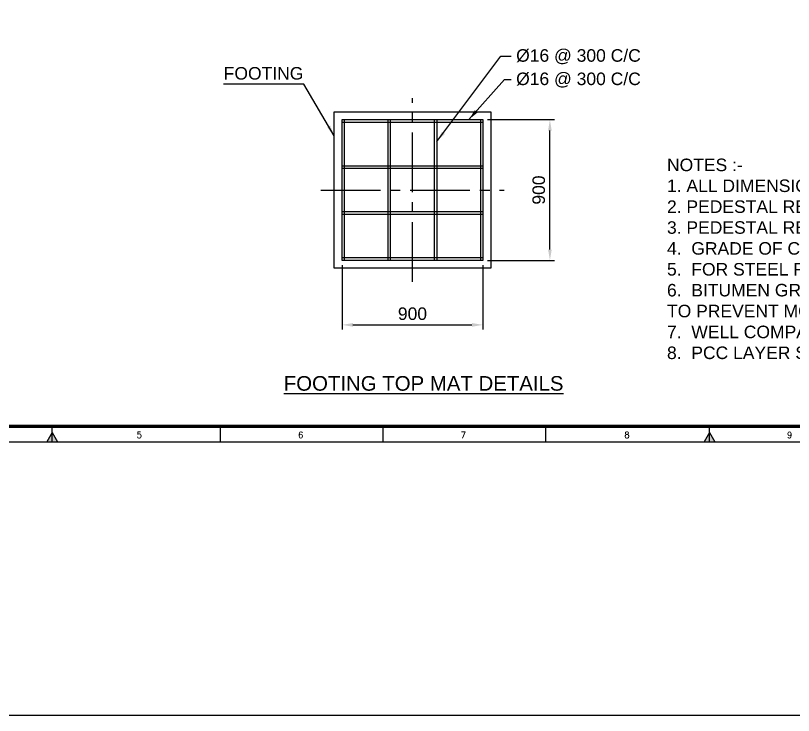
# Model space of a CAD drawing. Header units: millimetres. Extents: x -66 to 3621, y -1 to 3307.
# Drawn here: x 1223.3 to 1471.8, y 1737.4 to 1960.9 of the extents above; entities that cross this region are included whole.
import ezdxf
from ezdxf.enums import TextEntityAlignment as Align

# ---------------------------------------------------------------- set-up
doc = ezdxf.new("R2010")
doc.units = ezdxf.units.MM
doc.linetypes.add('CENTER2', pattern=[28.575, 19.05, -3.175, 3.175, -3.175])
doc.layers.add('BORDER', color=6, linetype='Continuous')
doc.styles.add('ROMANS', font='romans.shx', dxfattribs={"width": 0.8})
doc.styles.get("Standard").update_dxf_attribs({"font": 'arial.ttf'})
doc.dimstyles.new('ISO-25', dxfattribs={"dimtxt": 4, "dimasz": 3.5, "dimexe": 1.5, "dimexo": 1.5, "dimgap": 1.5, "dimtad": 1, "dimtxsty": 'Standard', "dimcen": 0, "dimadec": 0, "dimazin": 0, "dimtfac": 1, "dimtmove": 0, "dimatfit": 3, "dimfxl": 1, "dimarcsym": 0})

# ---------------------------------------------------------------- blocks, each defined once
blk = doc.blocks.new('*D5952')
at = {"color": 0, "lineweight": -2}
for p, q in [((1374.11, 1927.69), (1395.52, 1927.69)), ((1394.02, 1886.19), (1394.02, 1924.19)), ((1374.11, 1882.69), (1395.52, 1882.69))]:
    blk.add_line(p, q, dxfattribs=at)
at = {"color": 0}
for points in [[(1394.6, 1924.19), (1393.43, 1924.19), (1394.02, 1927.69)], [(1393.43, 1886.19), (1394.6, 1886.19), (1394.02, 1882.69)]]:
    blk.add_solid(points, dxfattribs=at)
at = {"layer": 'Defpoints', "color": 0}
for p in [(1372.61, 1927.69), (1394.02, 1927.69), (1372.61, 1882.69)]:
    blk.add_point(p, dxfattribs=at)
at = {"color": 0, "insert": (1390.47, 1905.19), "char_height": 4, "attachment_point": 5, "rotation": 90}
blk.add_mtext('900', dxfattribs=at)
blk = doc.blocks.new('*D5977')
at = {"color": 0, "lineweight": -2}
for p, q in [((1327.61, 1881.19), (1327.61, 1860.62)), ((1372.61, 1881.19), (1372.61, 1860.62)), ((1331.11, 1862.12), (1369.11, 1862.12))]:
    blk.add_line(p, q, dxfattribs=at)
at = {"color": 0}
for points in [[(1331.11, 1862.71), (1331.11, 1861.54), (1327.61, 1862.12)], [(1369.11, 1861.54), (1369.11, 1862.71), (1372.61, 1862.12)]]:
    blk.add_solid(points, dxfattribs=at)
at = {"layer": 'Defpoints', "color": 0}
for p in [(1327.61, 1882.69), (1372.61, 1882.69), (1372.61, 1862.12)]:
    blk.add_point(p, dxfattribs=at)
at = {"color": 0, "insert": (1350.11, 1865.67), "char_height": 4, "attachment_point": 5}
blk.add_mtext('900', dxfattribs=at)
blk = doc.blocks.new('A1B')
at = {"layer": 'BORDER'}
for p, q in [((210.5, 5), (210.5, 8)), ((210.5, 5), (210.5, 8)), ((210.5, 3), (210.5, 8)), ((420.5, 5), (420.5, 8)), ((420.5, 3), (420.5, 8)), ((210.5, 6), (208.77, 3)), ((210.5, 6), (212.23, 3)), ((420.5, 6), (418.77, 3)), ((420.5, 6), (422.23, 3))]:
    blk.add_line(p, q, dxfattribs=at)
at = {"layer": 'BORDER', "color": 1}
for p, q in [((264.19, 8), (264.19, 3)), ((316.12, 8), (316.12, 3)), ((368.06, 8), (368.06, 3))]:
    blk.add_line(p, q, dxfattribs=at)
at = {"layer": 'BORDER'}
blk.add_lwpolyline([(837, 3), (837, 590), (3, 590), (3, 3)], close=True, dxfattribs=at)
at = {"layer": 'BORDER', "const_width": 1}
blk.add_lwpolyline([(8, 8), (832, 8), (832, 585), (8, 585)], close=True, dxfattribs=at)
at = {"layer": 'BORDER'}
for points in [[(212.23, 3), (208.77, 3), (210.5, 6)], [(422.23, 3), (418.77, 3), (420.5, 6)]]:
    blk.add_solid(points, dxfattribs=at)
at = {"layer": 'BORDER', "color": 1, "style": 'ROMANS'}
for s, p in [('5', (238.32, 4.25)), ('6', (289.89, 4.25)), ('7', (341.88, 4.25)), ('8', (394.13, 4.25)), ('9', (446.1, 4.25))]:
    blk.add_text(s, height=2, dxfattribs=at).set_placement(p, align=Align.CENTER)

msp = doc.modelspace()

# ---------------------------------------------------------------- linework, layer by layer
at = {"color": 3, "linetype": 'CENTER2'}
for p, q in [((1350.11043, 1875.89183), (1350.11043, 1934.48798)), ((1320.81236, 1905.1899), (1379.40851, 1905.1899))]:
    msp.add_line(p, q, dxfattribs=at)
at = {"color": 3}
for p, q in [((1327.61043, 1882.6899), (1327.61043, 1927.6899)), ((1328.41043, 1882.6899), (1328.41043, 1927.6899)), ((1342.34377, 1882.6899), (1342.34377, 1927.6899)), ((1343.14377, 1882.6899), (1343.14377, 1927.6899)), ((1357.0771, 1927.6899), (1357.0771, 1882.6899)), ((1357.8771, 1927.6899), (1357.8771, 1882.6899)), ((1371.81043, 1927.6899), (1371.81043, 1882.6899)), ((1372.61043, 1927.6899), (1372.61043, 1882.6899))]:
    msp.add_line(p, q, dxfattribs=at)
at = {"color": 6}
for p, q in [((1327.61043, 1927.6899), (1372.61043, 1927.6899)), ((1327.61043, 1926.8899), (1372.61043, 1926.8899)), ((1327.61043, 1912.95657), (1372.61043, 1912.95657)), ((1327.61043, 1912.15657), (1372.61043, 1912.15657)), ((1372.61043, 1898.22323), (1327.61043, 1898.22323)), ((1372.61043, 1897.42323), (1327.61043, 1897.42323)), ((1372.61043, 1883.4899), (1327.61043, 1883.4899)), ((1372.61043, 1882.6899), (1327.61043, 1882.6899))]:
    msp.add_line(p, q, dxfattribs=at)
for points in [[(-66.42426, 2608.97002), (1917.17851, 2608.97002), (1917.17851, 1737.38699), (-66.42426, 1737.38699)], [(1375.11043, 1880.1899), (1325.11043, 1880.1899), (1325.11043, 1930.1899), (1375.11043, 1930.1899)]]:
    msp.add_lwpolyline(points, close=True)

# ---------------------------------------------------------------- block references
msp.add_blockref('A1B', (1024.514, 1821.72715))

# ---------------------------------------------------------------- texts
at = {"color": 130}
for s, height, p in [('%%C16 @ 300 C/C', 4, (1383.22975, 1948.1712)), ('%%C16 @ 300 C/C', 4, (1383.22975, 1940.71189)), ('%%UFOOTING TOP MAT DETAILS', 4.662, (1308.99574, 1843.43991))]:
    msp.add_text(s, height=height, dxfattribs=at).set_placement(p, align=Align.MIDDLE_LEFT)
at = {"color": 130, "insert": (1302.53386, 1942.43821), "char_height": 4, "attachment_point": 5}
msp.add_mtext('FOOTING', dxfattribs=at)
at = {"color": 130, "insert": (1431.42724, 1915.22232), "char_height": 4, "width": 255.8568856, "attachment_point": 1}
msp.add_mtext('NOTES :-\\P1. ALL DIMENSIONS ARE IN mm.  ELEVATIONS ARE IN METERS. \\P2. PEDESTAL REINFORCEMENT IS NOT DRAWN TO THE SCALE FOR CLARITY. \\P3. PEDESTAL REINFORCEMENT SHOULD BE FULLY DEVELOPED IN THE FOUNDATION. \\P4.  GRADE OF CONCRETE FOR FOOTING IS M25. \\P5.  FOR STEEL REINFORCEMENT USE Fe500 BAR. \\P6.  BITUMEN GRADE 85/25 TO BE COATED 2 LAYERES ON FOUNDATION CONCRETE  SURFACE      \\PTO PREVENT MOISTURE. \\P7.  WELL COMPACTED SUBGRADE  TO ACHIEVE 95% MAXIMUM DRY DENSITY. \\P8.  PCC LAYER SHALL BE OF M10 GRADE.', dxfattribs=at)

# ---------------------------------------------------------------- dimensions: what is measured, and where the dimension line sits
dim = msp.add_linear_dim(base=(1394.0158, 1927.6899), p1=(1372.61043, 1882.6899), p2=(1372.61043, 1927.6899), angle=90, dimstyle='ISO-25', override={"dimtxt": 4, "dimdec": 0, "dimlfac": 20})
dim.commit()
dim.dimension.update_dxf_attribs({"geometry": '*D5952', "text_midpoint": (1394.0158, 1905.1899), "dimtype": 160})
dim = msp.add_linear_dim(base=(1372.61043, 1862.12449), p1=(1327.61043, 1882.6899), p2=(1372.61043, 1882.6899), dimstyle='ISO-25', override={"dimtxt": 4, "dimdec": 0, "dimlfac": 20})
dim.commit()
dim.dimension.update_dxf_attribs({"geometry": '*D5977', "text_midpoint": (1350.11043, 1865.66679)})

# ---------------------------------------------------------------- leaders
for points in [[(1357.8771, 1920.64811), (1378.36145, 1947.92085), (1381.61335, 1947.92085)], [(1325.11043, 1922.50883), (1315.41068, 1939.03846), (1289.73565, 1939.03846)], [(1368.11028, 1927.6899), (1379.5509, 1940.46153), (1381.61335, 1940.46153)]]:
    msp.add_leader(points, dimstyle='ISO-25', override={"dimtad": 0})

doc.saveas('drawing.dxf')
